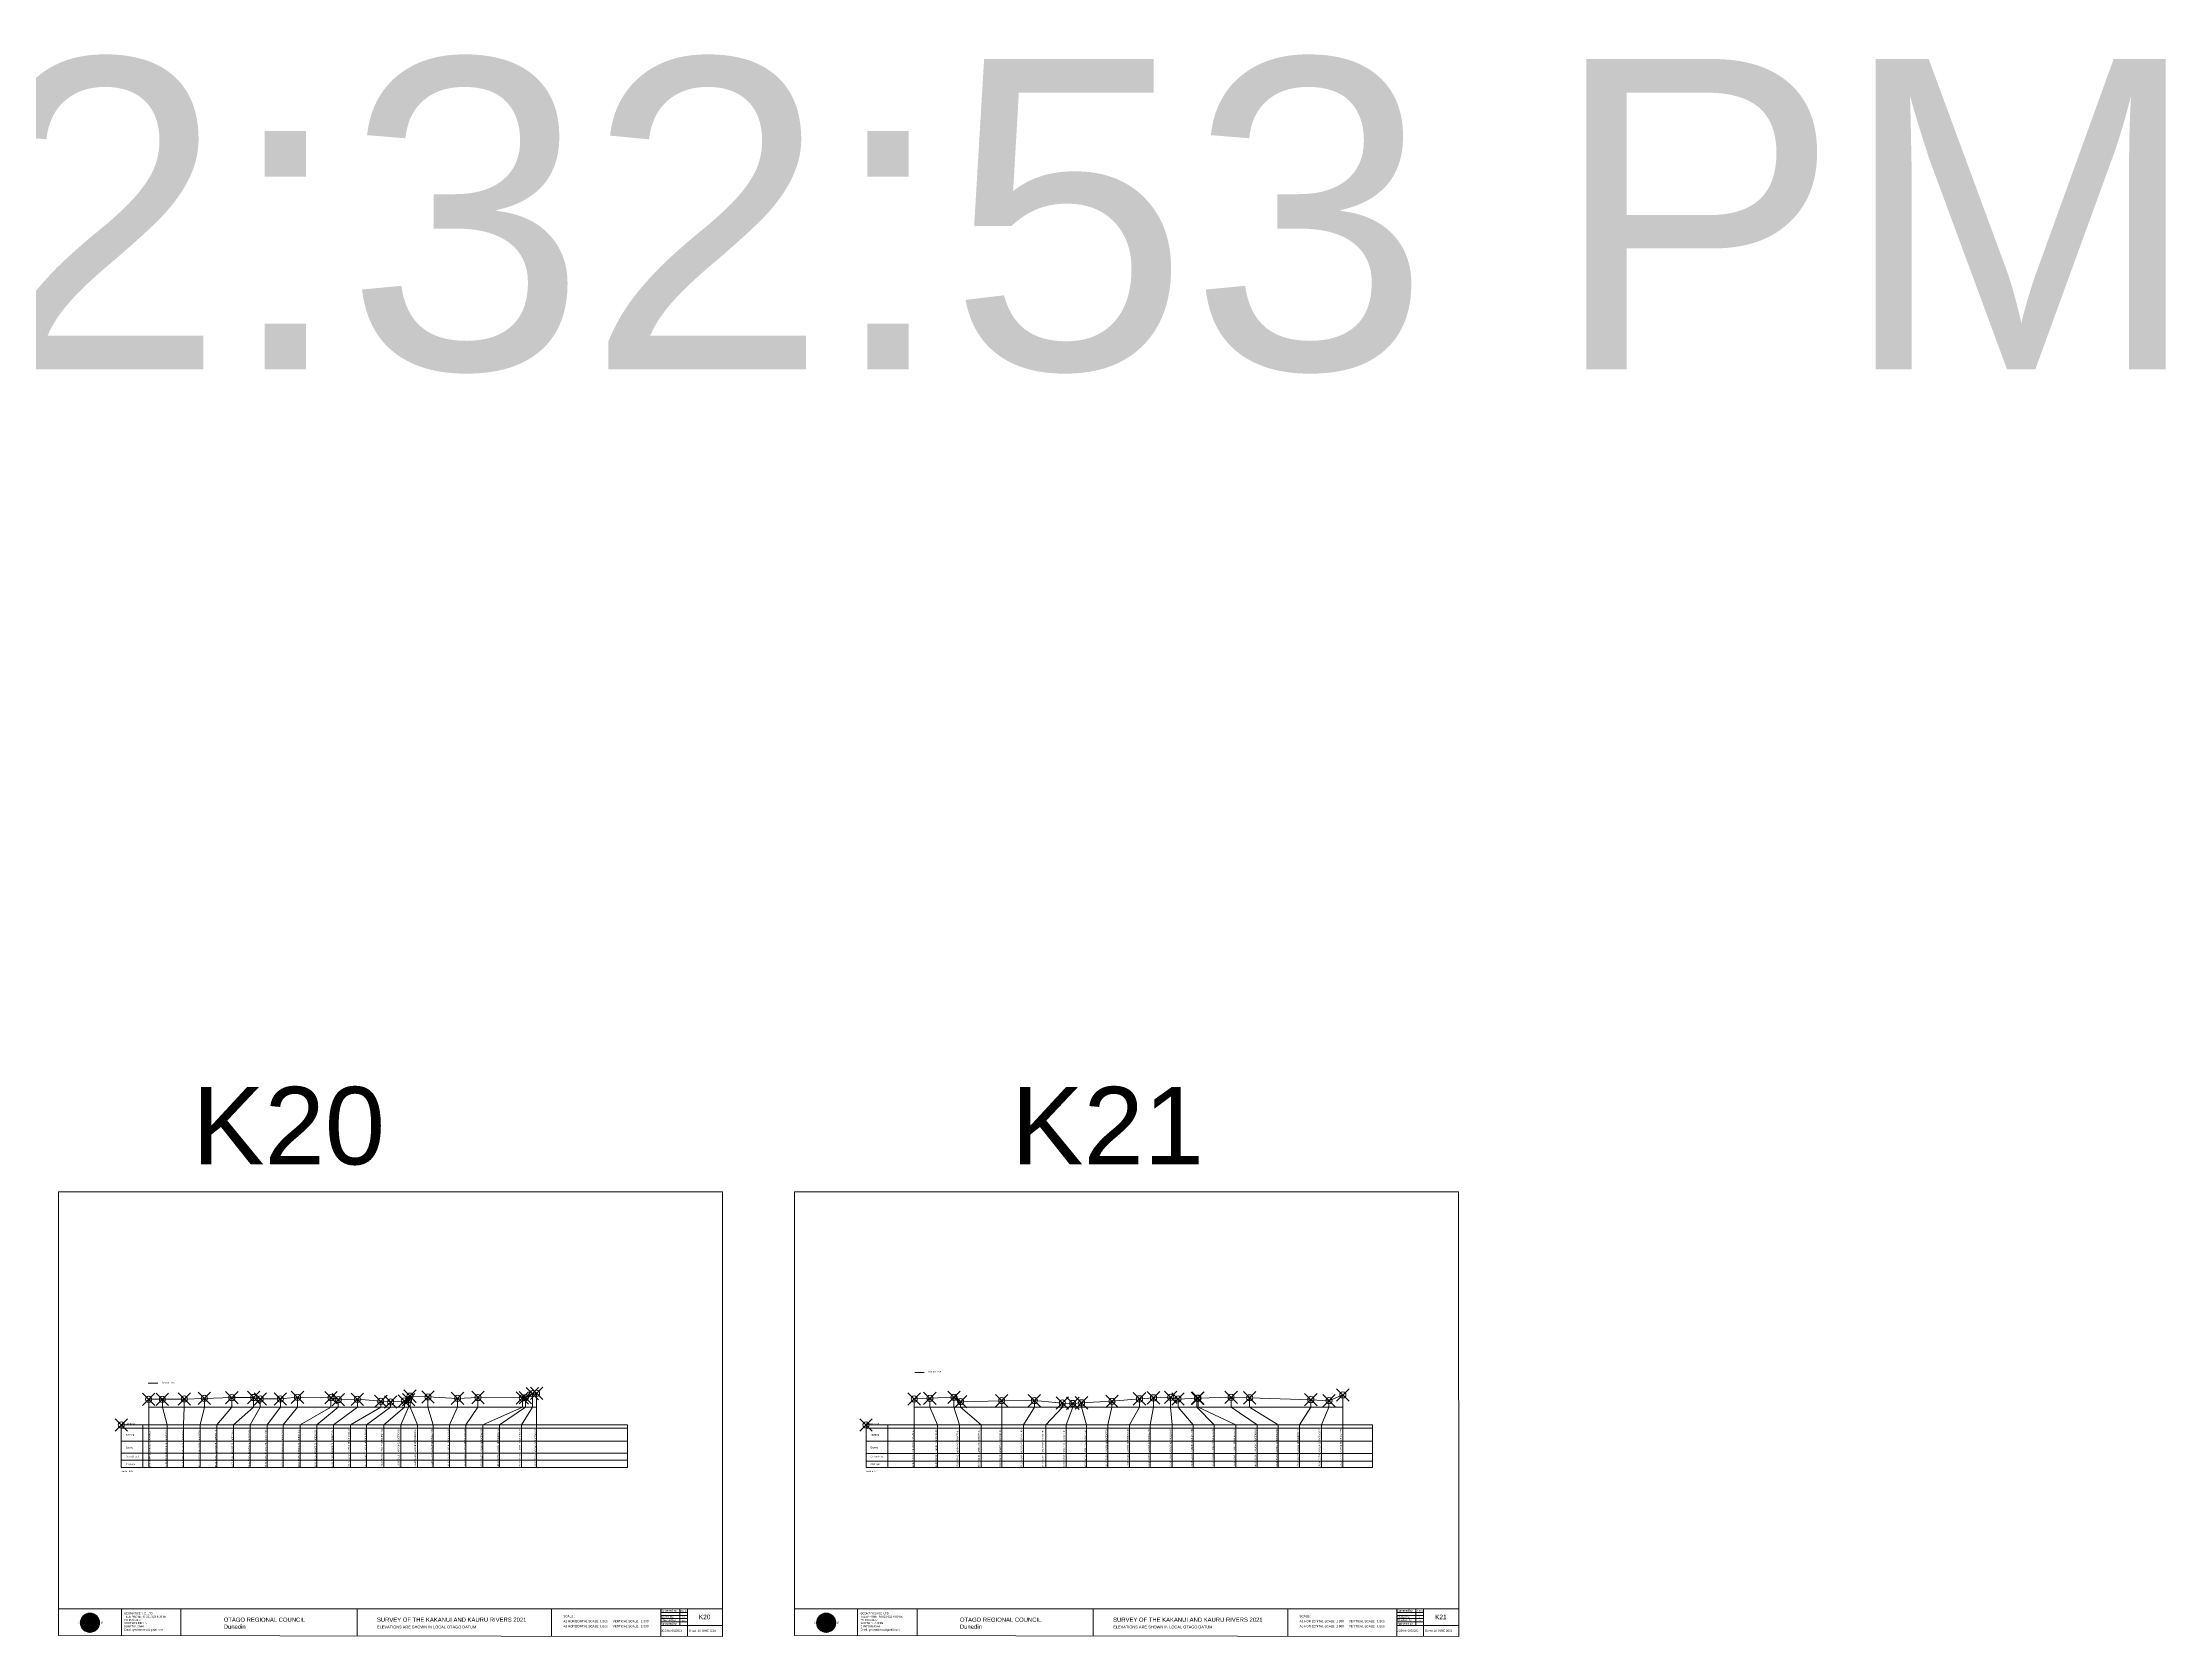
# Model space of a CAD drawing. Header units: millimetres. Extents: x -13804604 to 13046302109, y -19137686871 to 1424966580.
# Drawn here: x -492812 to 191239, y -23210 to 490536 of the extents above; entities that cross this region are included whole.
import ezdxf

# ---------------------------------------------------------------- set-up
doc = ezdxf.new("R2010")
doc.units = ezdxf.units.MM
doc.header["$PDMODE"] = 35
doc.header["$PDSIZE"] = 2000
doc.layers.get('0').update_dxf_attribs({"lineweight": 0})
doc.layers.add('geo', color=7, linetype='Continuous', lineweight=0)
doc.styles.get("Standard").update_dxf_attribs({"font": 'arial.ttf'})

# ---------------------------------------------------------------- blocks, each defined once
blk = doc.blocks.new('Geomatics_Circle_SPT')
at = {"layer": 'geo', "color": 2, "linetype": 'Continuous', "lineweight": 0}
for p, q in [((0, 25.2), (-25.2, 0)), ((-24.7, 4.9), (-4.9, 24.7)), ((-24.7, -4.9), (4.9, 24.7)), ((4.9, -24.7), (-24.7, 4.9)), ((-24.7, 0), (0, -24.7)), ((-9.7, 23.3), (-23.3, 9.6)), ((9.7, 23.3), (-23.3, -9.7)), ((-23.3, 9.7), (9.7, -23.3)), ((-21, 14), (-14, 21)), ((-21, -14), (14, 21)), ((14, -21), (-21, 14)), ((0, 0), (-17.8, 17.8)), ((0, 0), (-17.8, -17.8)), ((-14, 21), (21, -14)), ((21, 14), (-14, -21)), ((23.3, -9.7), (-9.7, 23.3)), ((-9.7, -23.3), (23.3, 9.7)), ((-4.9, 24.7), (24.7, -4.9)), ((24.7, 4.9), (-4.9, -24.7)), ((25.2, 0), (0, 25.2)), ((0, 0), (17.8, 17.8)), ((0, 0), (17.8, -17.8)), ((0, -24.8), (25.2, 0)), ((4.9, 24.7), (24.7, 4.9)), ((23.3, 9.7), (9.7, 23.3)), ((14, 21), (21, 14)), ((17.8, 18.1), (17.8, 18.1)), ((-4.9, -24.7), (-24.7, -4.9)), ((-23.3, -9.7), (-9.7, -23.3)), ((-14, -21), (-21, -14)), ((-17.8, -17.8), (-17.8, -17.8)), ((24.7, -4.9), (4.9, -24.7)), ((4.9, -24.7), (4.9, -24.7)), ((9.7, -23.3), (23.3, -9.7)), ((21, -14), (14, -21)), ((18.1, -17.8), (18.1, -17.8))]:
    blk.add_line(p, q, dxfattribs=at)
at = {"layer": 'geo', "color": 1, "linetype": 'Continuous', "lineweight": 0}
for p, q in [((-25.2, 0), (9.7, 23.3)), ((-25.2, 0), (-9.6, 23.3)), ((-25.2, 0), (23.3, 9.7)), ((-25.2, 0), (-23.3, 9.7)), ((-23.3, -9.7), (-25.2, 0)), ((-9.6, -23.3), (-25.2, 0)), ((9.7, -23.3), (-25.2, 0)), ((-4.9, 24.8), (-24.7, -4.9)), ((4.9, 24.7), (-24.7, 4.9)), ((14, 21), (-24.7, -4.9)), ((-14, 21), (-24.7, 4.9)), ((21, 14), (-24.7, 4.9)), ((-21, 14), (-24.7, -4.9)), ((0, 0), (-24.7, 4.9)), ((-24.7, 4.9), (-21, -14)), ((-24.7, 4.9), (-4.9, -24.7)), ((-24.7, 4.9), (14, -21)), ((-24.7, 4.9), (-24.7, 4.9)), ((0, 0), (-24.7, -4.9)), ((-23.3, 9.7), (0, 25.2)), ((-23.3, -9.6), (0, 25.2)), ((-23.3, -9.6), (17.8, 17.8)), ((-23.3, 9.7), (-17.8, 17.9)), ((-23.3, -9.6), (-17.8, 17.9)), ((-23.3, 9.7), (17.8, 17.8)), ((-17.8, -17.8), (-23.3, 9.7)), ((0, -25.2), (-23.3, 9.7)), ((-23.3, 9.7), (17.8, -17.8)), ((-23.3, 9.7), (25.2, 0)), ((-23.3, 9.4), (-23.3, 9.4)), ((-23.3, -9.7), (25.2, 0)), ((4.9, 24.8), (-21, -14)), ((-4.9, 24.7), (-21, 14)), ((14, 21), (-21, 14)), ((-14, 21), (-21, -14)), ((0, 0), (-21, 14)), ((-21, 14), (-14, -21)), ((-21, 14), (4.9, -24.7)), ((-21, 14), (-21, 14)), ((24.7, 4.9), (-21, 14)), ((0, 0), (-21, -14)), ((-17.9, 17.6), (-17.9, 17.6)), ((-17.8, 17.8), (9.7, 23.3)), ((-17.8, 17.8), (-9.6, 23.3)), ((-17.8, -17.8), (9.7, 23.3)), ((-17.8, -17.8), (-9.7, 23.3)), ((-9.7, -23.3), (-17.8, 17.8)), ((-17.8, 17.8), (9.7, -23.3)), ((-17.8, 17.8), (23.3, -9.6)), ((-17.8, 17.8), (23.3, 9.7)), ((-17.8, -17.8), (23.3, 9.7)), ((4.9, 24.7), (-14, 21)), ((-4.9, 24.7), (-14, -20.9)), ((0, 0), (-14, 21)), ((-14, 21), (-4.9, -24.7)), ((-14, 21), (-14, 21)), ((24.7, -4.9), (-14, 21)), ((21, 14), (-14, 21)), ((-14, -21), (24.7, 4.9)), ((0, 0), (-14, -21)), ((-9.8, 23.1), (-9.8, 23.1)), ((-9.7, 23.3), (0, 25.2)), ((-9.7, 23.3), (0, -25.2)), ((-9.7, -23.3), (0, 25.2)), ((-9.6, 23.3), (17.8, -17.8)), ((-9.6, 23.3), (25.2, 0)), ((-9.6, 23.3), (17.8, 17.8)), ((-9.6, -23.3), (17.8, 17.9)), ((25.2, 0), (-9.6, -23.3)), ((0, 0), (-4.9, 24.7)), ((-4.9, 24.7), (-4.9, 24.7)), ((21, -14), (-4.9, 24.7)), ((24.8, 4.9), (-4.9, 24.7)), ((14, 21), (-4.9, 24.7)), ((-4.9, -24.7), (21, 14)), ((0, 0), (-4.9, -24.7)), ((-0.2, 25.1), (-0.2, 25.1)), ((0, 25.2), (9.7, -23.3)), ((0, 25.2), (23.3, -9.7)), ((0, 25.2), (23.3, 9.7)), ((0, 25.2), (9.7, 23.3)), ((0, 0), (4.9, 24.7)), ((0, -25.2), (9.7, 23.3)), ((0, 0), (14, 21)), ((0, 0), (21, 14)), ((23.3, 9.7), (0, -25.2)), ((0, 0), (24.8, 4.9)), ((0, 0), (4.9, -24.7)), ((0, 0), (14, -21)), ((0, 0), (21, -14)), ((0, 0), (24.8, -4.9)), ((21, 14), (4.9, 24.8)), ((14, -21), (4.9, 24.7)), ((24.7, -4.9), (4.9, 24.7)), ((4.9, 24.7), (4.9, 24.7)), ((4.9, -24.7), (14, 21)), ((4.9, -24.7), (24.7, 4.9)), ((9.4, 23.3), (9.4, 23.3)), ((9.7, 23.3), (17.8, -17.8)), ((9.7, 23.3), (25.2, 0)), ((9.7, 23.3), (17.8, 17.9)), ((17.8, 17.8), (9.7, -23.3)), ((25.2, 0), (9.7, -23.3)), ((21, -14), (14, 21)), ((24.7, 4.9), (14, 21)), ((14, 21), (14, 21)), ((14, -21), (21, 14)), ((17.6, 17.9), (17.6, 17.9)), ((17.8, 17.8), (23.3, -9.7)), ((17.8, 17.8), (23.3, 9.7)), ((23.3, 9.7), (17.8, -17.8)), ((24.7, -4.9), (21, 14)), ((21, 14), (21, 14)), ((21, -14), (24.7, 4.9)), ((23.1, 9.8), (23.1, 9.8)), ((23.3, 9.7), (25.2, 0)), ((25.2, 0), (23.3, -9.6)), ((24.7, 4.9), (24.7, 4.9)), ((25.1, 0.2), (25.1, 0.2)), ((-25.2, 0), (23.3, -9.7)), ((-25.1, -0.2), (-25.1, -0.2)), ((-24.7, -4.9), (-24.7, -4.9)), ((-24.7, -4.9), (-14, -21)), ((-24.7, -4.9), (4.9, -24.7)), ((-24.7, -4.9), (21, -14)), ((-17.8, -17.8), (-23.3, -9.7)), ((0, -25.2), (-23.3, -9.6)), ((17.8, -17.8), (-23.3, -9.6)), ((-23.1, -9.8), (-23.1, -9.8)), ((-21, -14), (24.7, -4.9)), ((-21, -14), (-21, -14)), ((-21, -14), (-4.9, -24.7)), ((-21, -14), (14, -21)), ((23.3, -9.7), (-17.8, -17.8)), ((-9.6, -23.3), (-17.8, -17.8)), ((9.7, -23.3), (-17.8, -17.8)), ((-17.6, -17.9), (-17.6, -17.9)), ((-14, -21), (21, -14)), ((-14, -21), (-14, -21)), ((-14, -21), (4.9, -24.7)), ((17.8, -17.8), (-9.7, -23.3)), ((0, -25.2), (-9.7, -23.3)), ((-9.4, -23.3), (-9.4, -23.3)), ((-4.9, -24.7), (24.7, -4.9)), ((-4.9, -24.7), (14, -21)), ((-4.9, -24.7), (-4.9, -24.7)), ((23.3, -9.6), (0, -25.2)), ((9.7, -23.3), (0, -25.2)), ((0.2, -25.1), (0.2, -25.1)), ((4.9, -24.7), (21, -14)), ((4.9, -24.7), (4.9, -24.7)), ((17.8, -17.8), (9.7, -23.3)), ((9.8, -23.1), (9.8, -23.1)), ((14, -21), (24.7, -4.9)), ((14, -21), (14, -21)), ((23.3, -9.6), (17.8, -17.8)), ((17.9, -17.6), (17.9, -17.6)), ((21, -14), (21, -14)), ((23.3, -9.4), (23.3, -9.4)), ((24.7, -4.9), (24.7, -4.9))]:
    blk.add_line(p, q, dxfattribs=at)
at = {"layer": 'geo', "color": 114, "linetype": 'Continuous', "lineweight": 0}
for p, q in [((17.9, 17.8), (-25.2, 0)), ((-24.7, 4.9), (14, 21)), ((-24.7, -4.9), (21, 14)), ((-14, -21), (-24.7, 4.9)), ((9.7, 23.3), (-23.3, 9.7)), ((0, 0), (-23.3, 9.7)), ((-23.3, 9.7), (-9.7, -23.3)), ((0, 0), (-23.3, -9.7)), ((-4.9, -24.7), (-21, 14)), ((-20.9, 14), (4.9, 24.7)), ((24.8, 4.9), (-20.9, -14)), ((0, 25.2), (-17.8, 17.8)), ((-17.8, 17.8), (0, -25.2)), ((-14, 21), (-4.9, 24.7)), ((4.9, -24.7), (-14, 21)), ((0, 0), (-9.7, 23.3)), ((0, 0), (-9.7, -23.3)), ((-4.9, 24.7), (14, -21)), ((17.8, -17.8), (0, 25.2)), ((0, 0), (9.7, 23.3)), ((0, 0), (23.3, 9.7)), ((0, 0), (9.7, -23.3)), ((0, 0), (23.3, -9.7)), ((4.9, 24.7), (21, -14)), ((23.3, -9.7), (9.7, 23.3)), ((14, 21), (24.7, -4.9)), ((25.2, 0), (17.8, 17.8)), ((21, 14), (24.7, 4.9)), ((-25.2, 0), (-17.8, -17.8)), ((-21, -14), (-24.7, -4.9)), ((-17.8, -17.8), (25.2, 0)), ((24.8, -4.9), (-14, -21)), ((-9.6, -23.3), (23.3, -9.7)), ((21, -14), (-4.9, -24.8)), ((0, -25.2), (17.9, -17.8)), ((14, -21), (4.9, -24.8))]:
    blk.add_line(p, q, dxfattribs=at)
at = {"layer": 'geo', "color": 250, "linetype": 'Continuous', "lineweight": 0}
for p, q in [((0, 0), (-25.2, 0)), ((24.7, 4.9), (-24.7, 4.9)), ((-24.7, 4.9), (-24.7, -4.9)), ((-23.3, 9.7), (23.3, 9.7)), ((-23.3, 9.7), (-23.3, 9.7)), ((-23.3, -9.7), (-23.3, 9.7)), ((21, 14), (-21, 14)), ((-21, 14), (-21, -14)), ((-17.8, 17.8), (17.8, 17.8)), ((-17.8, -17.8), (-17.8, 17.8)), ((-14, 21), (-14, 21)), ((14, 21), (-14, 21)), ((-14, 20.9), (-14, -21)), ((-9.7, 23.3), (9.7, 23.3)), ((-9.7, -23.3), (-9.7, 23.3)), ((-4.9, 24.7), (4.9, 24.7)), ((-4.9, 24.7), (-4.9, -24.7)), ((0, 0), (0, 25.2)), ((0, 0), (0, -25.2)), ((0, 0), (25.2, 0)), ((4.9, 24.7), (4.9, -24.7)), ((9.7, -23.3), (9.7, 23.3)), ((14, 21), (14, -21)), ((17.8, -17.8), (17.8, 17.8)), ((21, 14), (21, 14)), ((21, -14), (21, 14)), ((23.3, 9.7), (23.3, -9.7)), ((24.7, 4.9), (24.7, 4.9)), ((24.7, -4.9), (24.7, 4.9)), ((-24.7, -4.9), (24.7, -4.9)), ((23.3, -9.7), (-23.3, -9.7)), ((-21, -14), (21, -14)), ((17.8, -17.8), (-17.8, -17.8)), ((-14, -21), (14, -21)), ((9.7, -23.3), (-9.7, -23.3)), ((-4.9, -24.7), (4.9, -24.7))]:
    blk.add_line(p, q, dxfattribs=at)
blk = doc.blocks.new('GeomaticsNZ TITLE BLOCK')
at = {"color": 7, "linetype": 'Continuous', "lineweight": 0}
for p, q in [((0, 94.9), (0, 1579.2)), ((0, 1579.2), (2363.4, 1579.2)), ((2363.4, 1579.2), (2364, 94.9)), ((2364, 94.9), (0, 94.9)), ((0, 94.9), (0, 0)), ((15.9, 94.9), (2364, 94.9)), ((224.3, 95.2), (224.3, -0.3)), ((2364, 94.9), (382.6, 94.9)), ((435.8, 95.2), (435.8, -0.7)), ((1063.4, 94.9), (1063.4, -2.4)), ((1755.4, 94.9), (1755.4, -2.6)), ((2143.9, 94.9), (2143.7, -3)), ((2143.9, 81.9), (2238.6, 81.7)), ((2211.5, 94.9), (2211.5, 36.1)), ((2238.6, 94.8), (2238.6, -3.2)), ((2364, -3.5), (2364, 94.9)), ((0, 0), (2364, -3.5)), ((2143.6, 60.4), (2238.6, 60.4)), ((2143.8, 48.6), (2238.6, 48.6)), ((2143.8, 35.4), (2364, 35.3)), ((2143.9, 71), (2238.6, 71))]:
    blk.add_line(p, q, dxfattribs=at)
at = {"color": 7, "linetype": 'Continuous', "lineweight": 0, "xscale": 1.36, "yscale": 1.36, "zscale": 1.36}
blk.add_blockref('Geomatics_Circle_SPT', (112.4, 45.7), dxfattribs=at)
at = {"color": 7, "linetype": 'Continuous', "lineweight": 0}
for s, p in [('PK&RR', (2213.2, 84.8)), ('ST', (2220.3, 63.6)), ('PK', (2220.4, 50.6))]:
    blk.add_text(s, height=5, dxfattribs=at).set_placement(p)
at = {"color": 7, "linetype": 'Continuous', "lineweight": 0, "attachment_point": 1}
for s, width, heights, insert, char_height in [('{\\C256;GEOMATICS N.Z. LTD                   \\PTELEPHONE:  M 021 023 6 00 55;\\PPO BOX 2177\\PSOUTH DUNEDIN\\PDUNEDIN 9044\\PEmail: geomaticsnz@gmail.com}', 3535.727, [94.7], (234, 82.7), 7), ('{\\C256;Surveyed by:}', 3535.727, [0], (2144.7, 92.4), 7), ('{\\C256;Geomatics N.Z. LTD                   }', 125.079, [15.8], (68.8, 49.9), 7), ('{\\C256;OTAGO REGIONAL COUNCIL\\PDunedin}', 3535.727, [0], (588.6, 64), 15), ('{\\C256;SURVEY OF THE KAKANUI AND KAURU RIVERS 2021}', 3535.727, [0], (1133.8, 64), 15), ('{\\C256;ELEVATIONS ARE SHOWN IN LOCAL OTAGO DATUM}', 3535.727, [0], (1134.1, 35.4), 10), ('{\\C256;Approved by:}', 3535.727, [0], (2144.7, 45.9), 7), ('{\\C256;Checked by:}', 3535.727, [0], (2144.7, 58.6), 7), ('{\\C256;JOB No 0032021}', 3535.727, [0], (2145.3, 20.8), 7), ('{\\C256;Drawn by:}', 3535.727, [0], (2145.8, 70.4), 7), ('{\\C256;Drawn:16-JUNE-2021}', 3535.727, [0], (2244.7, 20.7), 7)]:
    blk.add_mtext_dynamic_manual_height_columns(s, width=width, gutter_width=159, heights=heights, dxfattribs=dict(at, insert=insert, char_height=char_height))

msp = doc.modelspace()

# ---------------------------------------------------------------- linework, layer by layer
at = {"color": 1, "linetype": 'Continuous', "lineweight": 0}
for p, q in [((-211759.644, 61920.151), (-208687.472, 61920.151)), ((-458742.993, 58410.662), (-455670.82, 58410.662))]:
    msp.add_line(p, q, dxfattribs=at)
at = {"color": 7, "lineweight": 0}
for p, q in [((-333613.301, 55203), (-333613.301, 31248.305)), ((-458585.362, 53277), (-458585.362, 31248.305)), ((-458585.362, 50743.884), (-333613.301, 50743.884)), ((-454151.745, 53277), (-454151.745, 50743.884)), ((-454151.745, 50743.884), (-452603.707, 45000)), ((-447133.653, 50743.884), (-447326.906, 45000)), ((-447133.653, 53357), (-447133.653, 50743.884)), ((-440633.91, 50743.884), (-441949.715, 45000)), ((-440633.91, 53588), (-440633.91, 50743.884)), ((-431801.014, 50743.884), (-436621.032, 45000)), ((-431801.014, 53838), (-431801.014, 50743.884)), ((-424781.344, 50743.884), (-431244.879, 45000)), ((-422635.517, 50743.884), (-425872.747, 45000)), ((-424781.344, 53868), (-424781.344, 50743.884)), ((-422635.517, 53379), (-422635.517, 50743.884)), ((-416168.096, 53379), (-416168.096, 50743.884)), ((-410637.162, 50743.884), (-415203.579, 45000)), ((-410637.162, 53949), (-410637.162, 50743.884)), ((-399850.258, 50743.884), (-409754.663, 45000)), ((-397507.069, 50743.884), (-404453.088, 45000)), ((-399850.258, 53810), (-399850.258, 50743.884)), ((-391345.794, 50743.884), (-399038.154, 45000)), ((-397507.069, 53190), (-397507.069, 50743.884)), ((-383798.208, 50743.884), (-393615.957, 45000)), ((-391345.794, 53310), (-391345.794, 50743.884)), ((-380622.062, 50743.884), (-388373.267, 45000)), ((-383798.208, 52650), (-383798.208, 50743.884)), ((-376213.113, 50743.884), (-382871.432, 45000)), ((-380622.062, 52451), (-380622.062, 50743.884)), ((-374856.593, 50743.884), (-377339.636, 45000)), ((-376213.113, 52721), (-376213.113, 50743.884)), ((-374856.593, 53141), (-374856.593, 50743.884)), ((-374381.685, 54291), (-374381.685, 50743.884)), ((-374381.685, 50743.884), (-371940.007, 45000)), ((-368593.044, 54061), (-368593.044, 50743.884)), ((-368593.044, 50743.884), (-366891.611, 45000)), ((-359075.751, 50743.884), (-361663.578, 45000)), ((-359075.751, 53572), (-359075.751, 50743.884)), ((-352490.931, 50743.884), (-356385.09, 45000)), ((-352490.931, 53852), (-352490.931, 50743.884)), ((-338186.315, 50743.884), (-350952.257, 45000)), ((-337213.005, 50743.884), (-345541.733, 45000)), ((-338186.315, 53703), (-338186.315, 50743.884)), ((-337213.005, 53783), (-337213.005, 50743.884)), ((-211940.214, 53349), (-211940.214, 31248.305)), ((-206890.852, 50743.884), (-204385.392, 45000)), ((-199132.367, 50743.884), (-197300.971, 45000)), ((-196971.057, 50743.884), (-190341.713, 45000)), ((-183719.57, 50743.884), (-183672.113, 45000)), ((-173226.303, 50743.884), (-176693.744, 45000)), ((-164191.893, 50743.884), (-169503.91, 45000)), ((-160840.936, 50743.884), (-162948.471, 45000)), ((-158025.267, 50743.884), (-156452.988, 45000)), ((-148246.549, 50743.884), (-149507.491, 45000)), ((-139342.589, 50743.884), (-142561.994, 45000)), ((-129317.31, 50743.884), (-128863.791, 45000)), ((-126929.649, 50743.884), (-122096.079, 45000)), ((-120859.956, 50743.884), (-115259.023, 45000)), ((-120496.955, 50743.884), (-108347.946, 45000)), ((-109823.73, 50743.884), (-101465.502, 45000)), ((-103877.457, 50743.884), (-94723.663, 45000)), ((-84152.318, 50743.884), (-87801.685, 45000)), ((-78308.142, 50743.884), (-80748.521, 45000)), ((-73827.722, 54666), (-73827.722, 31248.305)), ((-467434.344, 45000), (-316673.631, 45000)), ((-452603.707, 31248.305), (-452603.707, 45000)), ((-447326.906, 31248.305), (-447326.906, 45000)), ((-441949.715, 31248.305), (-441949.715, 45000)), ((-436621.032, 31248.305), (-436621.032, 45000)), ((-431244.879, 31248.305), (-431244.879, 45000)), ((-425872.747, 31248.305), (-425872.747, 45000)), ((-415203.579, 31248.305), (-415203.579, 45000)), ((-409754.663, 31248.305), (-409754.663, 45000)), ((-404453.088, 31248.305), (-404453.088, 45000)), ((-399038.154, 31248.305), (-399038.154, 45000)), ((-393615.957, 31248.305), (-393615.957, 45000)), ((-388373.267, 31248.305), (-388373.267, 45000)), ((-382871.432, 31248.305), (-382871.432, 45000)), ((-377339.636, 31248.305), (-377339.636, 45000)), ((-371940.007, 31248.305), (-371940.007, 45000)), ((-366891.611, 31248.305), (-366891.611, 45000)), ((-361663.578, 31248.305), (-361663.578, 45000)), ((-356385.09, 31248.305), (-356385.09, 45000)), ((-350952.257, 31248.305), (-350952.257, 45000)), ((-345541.733, 31248.305), (-345541.733, 45000)), ((-467434.344, 31248.305), (-317757.927, 31248.305))]:
    msp.add_line(p, q, dxfattribs=at)
at = {"lineweight": 0}
for p, q in [((-211940.214, 50743.884), (-73827.722, 50743.884)), ((-206890.852, 53589), (-206890.852, 50743.884)), ((-199132.367, 53920), (-199132.367, 50743.884)), ((-196971.057, 52460), (-196971.057, 50743.884)), ((-183719.57, 52790), (-183719.57, 50743.884)), ((-173226.303, 52841), (-173226.303, 50743.884)), ((-164191.893, 52041), (-164191.893, 50743.884)), ((-160840.936, 51912), (-160840.936, 50743.884)), ((-158025.267, 52112), (-158025.267, 50743.884)), ((-148246.549, 52622), (-148246.549, 50743.884)), ((-139342.589, 53403), (-139342.589, 50743.884)), ((-134842.709, 53723), (-134842.709, 50743.884)), ((-129317.31, 53863), (-129317.31, 50743.884)), ((-126929.649, 53323), (-126929.649, 50743.884)), ((-120859.956, 53576.674), (-120859.956, 50743.884)), ((-120496.955, 53613), (-120496.955, 50743.884)), ((-109823.73, 53914), (-109823.73, 50743.884)), ((-103877.457, 53734), (-103877.457, 50743.884)), ((-84152.318, 53115), (-84152.318, 50743.884)), ((-78308.142, 52785), (-78308.142, 50743.884)), ((-227450.048, 45000), (-64286.6, 45000)), ((-204385.392, 45000), (-204385.392, 31248.305)), ((-197300.971, 31248.305), (-197300.971, 45000)), ((-190341.713, 31248.305), (-190341.713, 45000)), ((-183672.113, 31248.305), (-183672.113, 45000)), ((-176693.744, 31248.305), (-176693.744, 45000)), ((-169503.91, 31248.305), (-169503.91, 45000)), ((-162948.471, 31248.305), (-162948.471, 45000)), ((-156452.988, 31248.305), (-156452.988, 45000)), ((-149507.491, 31248.305), (-149507.491, 45000)), ((-142561.994, 31248.305), (-142561.994, 45000)), ((-128863.791, 31248.305), (-128863.791, 45000)), ((-122096.079, 31248.305), (-122096.079, 45000)), ((-115259.023, 31248.305), (-115259.023, 45000)), ((-108347.946, 31248.305), (-108347.946, 45000)), ((-101465.502, 31248.305), (-101465.502, 45000)), ((-94723.663, 31248.305), (-94723.663, 45000)), ((-87801.685, 31248.305), (-87801.685, 45000)), ((-80748.521, 31248.305), (-80748.521, 45000)), ((-227450.048, 31248.305), (-64286.6, 31248.305))]:
    msp.add_line(p, q, dxfattribs=at)
at = {"color": 7, "linetype": 'Continuous', "lineweight": 0}
for p, q in [((-467434.344, 45000), (-304270.896, 45000)), ((-467434.344, 45000), (-467434.344, 31248.305)), ((-467434.344, 43982.376), (-304270.896, 43982.376)), ((-460421.195, 45000), (-460421.195, 31248.305)), ((-304270.896, 45000), (-304270.896, 31248.305)), ((-227450.048, 45000), (-64286.6, 45000)), ((-227450.048, 45000), (-227450.048, 31248.305)), ((-227450.048, 43982.376), (-64286.6, 43982.376)), ((-220436.899, 45000), (-220436.899, 31248.305)), ((-64286.6, 45000), (-64286.6, 31248.305)), ((-467434.344, 39745.785), (-304270.896, 39745.785)), ((-467434.344, 35892.425), (-304270.896, 35892.425)), ((-227450.048, 39745.785), (-64286.6, 39745.785)), ((-227450.048, 35753.552), (-64286.6, 35753.552)), ((-467434.344, 33595.271), (-304270.896, 33595.271)), ((-467434.344, 31248.305), (-304270.896, 31248.305)), ((-464253.18, 29878.784), (-464253.18, 29878.784)), ((-227450.048, 33322.99), (-64286.6, 33322.99)), ((-227450.048, 31248.305), (-64286.6, 31248.305)), ((-224268.884, 29878.784), (-224268.884, 29878.784))]:
    msp.add_line(p, q, dxfattribs=at)
at = {"color": 1, "lineweight": 0}
for points in [[(-458585.362, 53277), (-454151.745, 53277), (-447133.653, 53327), (-440633.91, 53558), (-431801.014, 53808), (-424781.344, 53838), (-422635.517, 53349), (-416168.096, 53349), (-410637.162, 53919), (-399850.258, 53780), (-397507.069, 53160), (-391345.794, 53280), (-383798.208, 52620), (-380622.062, 52421), (-376213.113, 52691), (-374856.593, 53111), (-374381.685, 54261), (-368593.044, 54031), (-359075.751, 53542), (-352490.931, 53822), (-338186.315, 53673), (-337213.005, 53753), (-334950.609, 55093), (-333613.301, 55203)], [(-211940.214, 53349), (-206890.852, 53589), (-199132.367, 53920), (-196971.057, 52460), (-183719.57, 52790), (-173226.303, 52841), (-164191.893, 52041), (-160840.936, 51912), (-158025.267, 52112), (-148246.549, 52622), (-139342.589, 53403), (-134842.709, 53723), (-129317.31, 53863), (-126929.649, 53323), (-120708.605, 53583), (-120496.955, 53613), (-109823.73, 53914), (-103877.457, 53734), (-84152.318, 53115), (-78308.142, 52785), (-73827.722, 54666)]]:
    msp.add_lwpolyline(points, dxfattribs=at)
at = {"color": 7, "lineweight": 0}
for points in [[(-334950.609, 55093), (-334950.609, 50743.884), (-338490.01, 45000), (-338490.01, 31248.305)], [(-416168.096, 53349), (-416168.096, 50743.884), (-420429.058, 45000), (-420429.058, 31248.305)]]:
    msp.add_lwpolyline(points, dxfattribs=at)
at = {"lineweight": 0}
msp.add_lwpolyline([(-134842.709, 50743.884), (-135895.088, 45000), (-135895.088, 31248.305)], dxfattribs=at)
at = {"color": 7, "lineweight": 0}
for p in [(-458585.362, 53277), (-454151.745, 53247), (-447133.653, 53327), (-440633.91, 53558), (-431801.014, 53808), (-424781.344, 53838), (-422635.517, 53349), (-416168.096, 53349), (-410637.162, 53919), (-399850.258, 53780), (-397507.069, 53160), (-391345.794, 53280), (-374856.593, 53111), (-374381.685, 54261), (-368593.044, 54031), (-359075.751, 53542), (-352490.931, 53822), (-338186.315, 53673), (-337213.005, 53753), (-334950.609, 55093), (-333613.301, 55203), (-383798.208, 52620), (-380622.062, 52421), (-376213.113, 52691)]:
    msp.add_point(p, dxfattribs=at)
at = {"lineweight": 0}
for p in [(-211940.214, 53349), (-206890.852, 53589), (-199132.367, 53920), (-183719.57, 52790), (-173226.303, 52841), (-139342.589, 53403), (-134842.709, 53723), (-129317.31, 53863), (-126929.649, 53323), (-120708.605, 53583), (-120496.955, 53613), (-109823.73, 53914), (-103877.457, 53734), (-84152.318, 53115), (-78308.142, 52785), (-73827.722, 54666), (-196971.057, 52460), (-164191.893, 52041), (-160840.936, 51912), (-158025.267, 52112), (-148246.549, 52622)]:
    msp.add_point(p, dxfattribs=at)
at = {"color": 7, "linetype": 'Continuous', "lineweight": 0}
msp.add_point((-467434.344, 45000), dxfattribs=at)
at = {"linetype": 'Continuous', "lineweight": 0}
msp.add_point((-227450.048, 45000), dxfattribs=at)

# ---------------------------------------------------------------- block references
at = {"color": 7, "linetype": 'Continuous', "lineweight": 0, "xscale": 90.52460151977424, "yscale": 90.52460151977424, "zscale": 90.52460151977424}
for p in [(-487681.096, -22888.858), (-250486.849, -22888.858)]:
    msp.add_blockref('GeomaticsNZ TITLE BLOCK', p, dxfattribs=at)

# ---------------------------------------------------------------- texts
at = {"color": 5, "linetype": 'Continuous', "lineweight": 0}
msp.add_text('Thursday, 8 July 2021 12:32:53 PM', height=100000, dxfattribs=at).set_placement((-2002487.041, 385213.22))
at = {"color": 7, "linetype": 'Continuous', "lineweight": 0}
for s, height, p in [('Ground Level', 500, (-207328.699, 61897.947)), ('Ground Level', 500, (-454312.047, 58388.458)), ('DATUM 45.00', 500, (-467505.091, 45146.766)), ('Northing', 500, (-465908.085, 41560.657)), ('DATUM 45.00', 500, (-227520.795, 45146.766)), ('Northing', 500, (-225923.789, 41560.657)), ('Ground Level', 500, (-465962.813, 34533.521)), ('Easting', 500, (-465980.89, 37481.59)), ('Ground Level', 500, (-225978.517, 34533.521)), ('Easting', 500, (-225996.594, 37481.59)), ('Section K20', 500, (-467505.102, 29797.682)), ('Chainage', 500, (-465960.426, 32077.102)), ('Section K21', 500, (-227520.806, 29797.682)), ('Chainage', 500, (-225976.13, 32077.102)), ('A1 HORIZONTAL SCALE  1:300      VERTICAL SCALE   1:300 ', 700, (-324949.293, -18614.741)), ('A3 HORIZONTAL SCALE  1:600      VERTICAL SCALE   1:600', 700, (-324949.293, -20232.42)), ('SCALE :  ', 700, (-324981.694, -16997.062)), ('K20', 1500, (-281322.771, -17657.439)), ('A1 HORIZONTAL SCALE  1:300      VERTICAL SCALE   1:300 ', 700, (-87755.046, -18614.741)), ('A3 HORIZONTAL SCALE  1:600      VERTICAL SCALE   1:600', 700, (-87755.046, -20232.42)), ('SCALE :  ', 700, (-87787.447, -16997.062)), ('K21', 1500, (-44128.523, -17657.439))]:
    msp.add_text(s, height=height, dxfattribs=at).set_placement(p)
at = {"color": 7, "lineweight": 0}
for s, p in [(' 1.09  53.84  1426789.11  5005924.23', (-458083.316, 31172.248)), ('27.29  53.28  1426769.16  5005951.52', (-452733.283, 31227.841)), ('31.72  53.25  1426771.90  5005948.03', (-447383.249, 31218.974)), ('38.74  53.33  1426775.87  5005942.24', (-442033.216, 31218.974)), ('45.24  53.56  1426779.95  5005937.17', (-436683.183, 31239.438)), ('54.07  53.81  1426785.30  5005930.14', (-431333.15, 31219.315)), ('63.24  53.35  1426790.64  5005922.69', (-425983.116, 31222.043)), ('69.70  53.35  1426794.39  5005917.42', (-420633.083, 31222.043)), ('75.23  53.92  1426797.62  5005912.93', (-415283.05, 31215.222)), ('86.02  53.78  1426803.86  5005904.13', (-409933.017, 31219.997)), ('88.36  53.16  1426805.30  5005902.28', (-404582.984, 31219.997)), ('94.53  53.28  1426809.01  5005897.36', (-399232.95, 31219.315)), ('102.07  52.62  1426813.40  5005891.22', (-393882.917, 31172.248)), ('105.25  52.42  1426815.28  5005888.66', (-388532.884, 31172.248)), ('109.66  52.69  1426817.73  5005884.99', (-383183.192, 31172.248)), ('111.01  53.11  1426818.62  5005883.96', (-377833.159, 31172.248)), ('111.49  54.26  1426818.85  5005883.54', (-372483.125, 31172.248)), ('117.28  54.03  1426820.62  5005877.69', (-367133.092, 31172.248)), ('126.80  53.54  1426828.22  5005871.43', (-361783.059, 31172.248)), ('133.38  53.82  1426831.40  5005865.60', (-356433.026, 31172.248)), ('147.68  53.67  1426842.80  5005856.25', (-351082.992, 31172.248)), ('148.66  53.75  1426844.28  5005856.16', (-345732.959, 31172.248)), ('150.92  55.09  1426842.11  5005851.70', (-338816.721, 31172.248)), ('152.26  55.20  1426842.83  5005850.57', (-333689.569, 31172.248))]:
    msp.add_text(s, height=500, rotation=90, dxfattribs=at).set_placement(p)
at = {"lineweight": 0}
for s, p in [('44.40   53.35  1426843.92  5005991.57', (-212057.989, 31239.438)), ('49.45   53.59  1426845.17  5005986.05', (-204579.302, 31239.438)), ('57.21   53.92  1426848.46  5005978.81', (-197720.437, 31219.315)), ('59.37   52.46  1426849.66  5005977.01', (-190861.572, 31219.315)), ('72.62   52.79  1426857.45  5005966.29', (-184002.707, 31215.222)), ('83.12   52.84  1426863.74  5005957.89', (-177144.183, 31219.997)), ('92.15   52.04  1426869.09  5005950.61', (-170285.318, 31219.315)), ('95.50   51.91  1426871.02  5005947.87', (-163426.794, 31219.315)), ('98.32   52.11  1426872.59  5005945.53', (-156568.27, 31219.315)), ('108.10  52.62  1426878.49  5005937.73', (-149709.405, 31172.248)), ('117.00  53.40  1426883.66  5005930.48', (-142850.54, 31172.248)), ('121.50  53.72  1426883.41  5005924.79', (-135991.675, 31172.248)), ('127.03  53.86  1426885.41  5005919.47', (-129132.81, 31172.248)), ('129.41  53.32  1426886.61  5005917.40', (-122273.945, 31172.248)), ('135.64  53.58  1426894.62  5005915.41', (-115415.08, 31172.248)), ('135.85  53.61  1426894.43  5005915.01', (-108556.215, 31172.248)), ('146.52  53.91  1426901.04  5005906.62', (-101697.35, 31172.248)), ('152.47  53.73  1426904.22  5005901.58', (-94838.485, 31172.248)), ('172.19  53.12  1426921.80  5005890.17', (-87979.62, 31172.248)), ('178.04  52.79  1426920.31  5005881.67', (-81120.755, 31172.248)), ('182.52  54.67  1426922.46  5005877.69', (-74261.89, 31172.248))]:
    msp.add_text(s, height=500, rotation=90, dxfattribs=at).set_placement(p)
at = {"char_height": 25000, "attachment_point": 1}
for s, insert in [('K20', (-444554.487, 153933.601)), ('K21', (-180680.118, 153933.601))]:
    msp.add_mtext_dynamic_manual_height_columns(s, width=97508.68034, gutter_width=25000, heights=[0], dxfattribs=dict(at, insert=insert))

doc.saveas('drawing.dxf')
